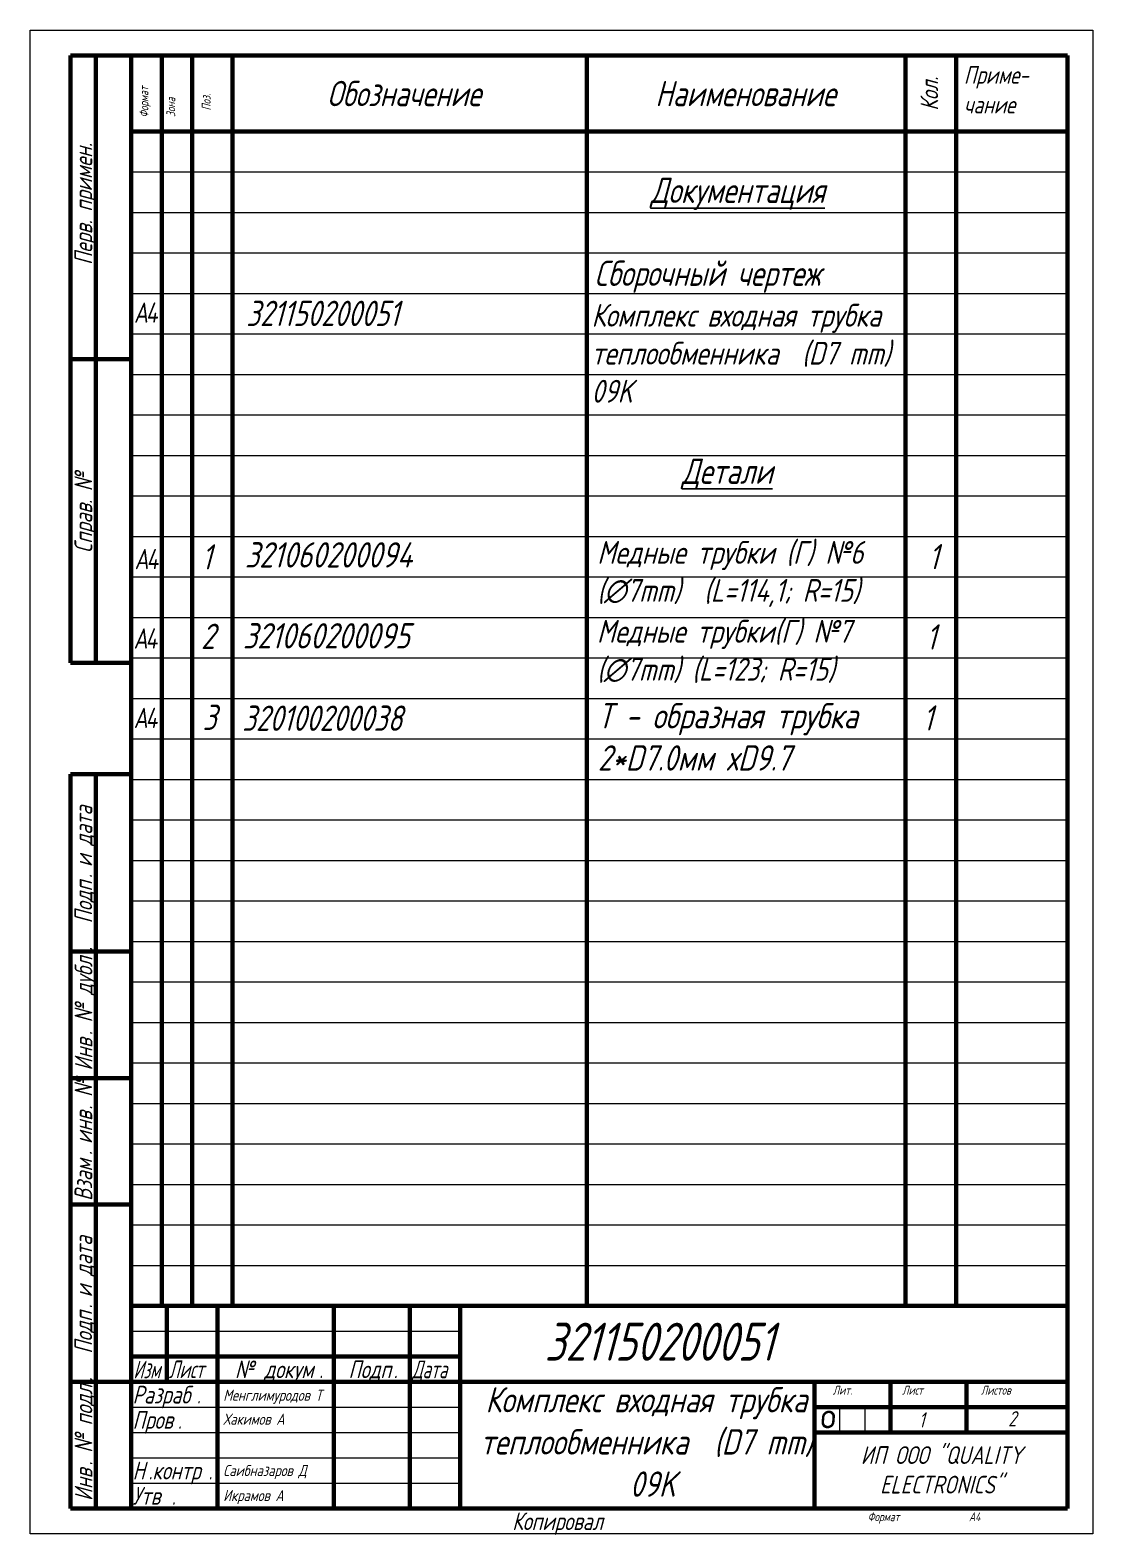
# Model space of a CAD drawing. Header units: millimetres. Extents: x 937859 to 970574, y 987894 to 996517.
# Drawn here: x 964309 to 964729, y 990898 to 991493 of the extents above; entities that cross this region are included whole.
import ezdxf

# ---------------------------------------------------------------- set-up
doc = ezdxf.new("R2010")
doc.units = ezdxf.units.MM
doc.header["$LTSCALE"] = 0.5
doc.linetypes.add('K5LT_BASIC', pattern=[0])
doc.linetypes.add('K5LT_THIN', pattern=[0])
doc.styles.add('Annotative', font='GOST_A.TTF', dxfattribs={"oblique": 15, "height": 2.2})
doc.styles.add('KTEXTSTYLE', font='GOST_A.TTF', dxfattribs={"width": 0.96, "oblique": 15, "height": 8})
doc.styles.get("Standard").update_dxf_attribs({"font": 'GOST_A.TTF', "oblique": 15})
doc.styles.add('Table text', font='GOST_A.TTF', dxfattribs={"oblique": 15, "height": 2.8})

msp = doc.modelspace()

# ---------------------------------------------------------------- linework, layer by layer
at = {"linetype": 'K5LT_THIN', "lineweight": 18}
for p, q in [((964309.331, 991492.605), (964729.331, 991492.605)), ((964309.331, 990898.605), (964309.331, 991492.605)), ((964729.331, 991492.605), (964729.331, 990898.605)), ((964349.331, 991436.605), (964361.331, 991436.605)), ((964361.331, 991436.605), (964373.331, 991436.605)), ((964373.331, 991436.605), (964389.331, 991436.605)), ((964389.331, 991436.605), (964529.331, 991436.605)), ((964529.331, 991436.605), (964655.331, 991436.605)), ((964655.331, 991436.605), (964675.331, 991436.605)), ((964675.331, 991436.605), (964719.331, 991436.605)), ((964349.331, 991420.605), (964361.331, 991420.605)), ((964361.331, 991420.605), (964373.331, 991420.605)), ((964373.331, 991420.605), (964389.331, 991420.605)), ((964389.331, 991420.605), (964529.331, 991420.605)), ((964529.331, 991420.605), (964655.331, 991420.605)), ((964655.331, 991420.605), (964675.331, 991420.605)), ((964675.331, 991420.605), (964719.331, 991420.605)), ((964349.331, 991404.605), (964361.331, 991404.605)), ((964361.331, 991404.605), (964373.331, 991404.605)), ((964373.331, 991404.605), (964389.331, 991404.605)), ((964389.331, 991404.605), (964529.331, 991404.605)), ((964529.331, 991404.605), (964655.331, 991404.605)), ((964655.331, 991404.605), (964675.331, 991404.605)), ((964675.331, 991404.605), (964719.331, 991404.605)), ((964349.331, 991388.605), (964361.331, 991388.605)), ((964361.331, 991388.605), (964373.331, 991388.605)), ((964373.331, 991388.605), (964389.331, 991388.605)), ((964389.331, 991388.605), (964529.331, 991388.605)), ((964529.331, 991388.605), (964655.331, 991388.605)), ((964655.331, 991388.605), (964675.331, 991388.605)), ((964675.331, 991388.605), (964719.331, 991388.605)), ((964349.331, 991372.605), (964361.331, 991372.605)), ((964361.331, 991372.605), (964373.331, 991372.605)), ((964373.331, 991372.605), (964389.331, 991372.605)), ((964389.331, 991372.605), (964529.331, 991372.605)), ((964529.331, 991372.605), (964655.331, 991372.605)), ((964655.331, 991372.605), (964675.331, 991372.605)), ((964675.331, 991372.605), (964719.331, 991372.605)), ((964349.331, 991356.605), (964361.331, 991356.605)), ((964361.331, 991356.605), (964373.331, 991356.605)), ((964373.331, 991356.605), (964389.331, 991356.605)), ((964389.331, 991356.605), (964529.331, 991356.605)), ((964529.331, 991356.605), (964655.331, 991356.605)), ((964655.331, 991356.605), (964675.331, 991356.605)), ((964675.331, 991356.605), (964719.331, 991356.605)), ((964349.331, 991340.605), (964361.331, 991340.605)), ((964361.331, 991340.605), (964373.331, 991340.605)), ((964373.331, 991340.605), (964389.331, 991340.605)), ((964389.331, 991340.605), (964529.331, 991340.605)), ((964529.331, 991340.605), (964655.331, 991340.605)), ((964655.331, 991340.605), (964675.331, 991340.605)), ((964675.331, 991340.605), (964719.331, 991340.605)), ((964349.331, 991324.605), (964361.331, 991324.605)), ((964361.331, 991324.605), (964373.331, 991324.605)), ((964373.331, 991324.605), (964389.331, 991324.605)), ((964389.331, 991324.605), (964529.331, 991324.605)), ((964529.331, 991324.605), (964655.331, 991324.605)), ((964655.331, 991324.605), (964675.331, 991324.605)), ((964675.331, 991324.605), (964719.331, 991324.605)), ((964349.331, 991308.605), (964361.331, 991308.605)), ((964361.331, 991308.605), (964373.331, 991308.605)), ((964373.331, 991308.605), (964389.331, 991308.605)), ((964389.331, 991308.605), (964529.331, 991308.605)), ((964529.331, 991308.605), (964655.331, 991308.605)), ((964655.331, 991308.605), (964675.331, 991308.605)), ((964675.331, 991308.605), (964719.331, 991308.605)), ((964349.331, 991292.605), (964361.331, 991292.605)), ((964361.331, 991292.605), (964373.331, 991292.605)), ((964373.331, 991292.605), (964389.331, 991292.605)), ((964389.331, 991292.605), (964529.331, 991292.605)), ((964529.331, 991292.605), (964655.331, 991292.605)), ((964655.331, 991292.605), (964675.331, 991292.605)), ((964675.331, 991292.605), (964719.331, 991292.605)), ((964349.331, 991276.605), (964361.331, 991276.605)), ((964361.331, 991276.605), (964373.331, 991276.605)), ((964373.331, 991276.605), (964389.331, 991276.605)), ((964389.331, 991276.605), (964529.331, 991276.605)), ((964529.331, 991276.605), (964655.331, 991276.605)), ((964655.331, 991276.605), (964675.331, 991276.605)), ((964675.331, 991276.605), (964719.331, 991276.605)), ((964349.331, 991260.605), (964361.331, 991260.605)), ((964361.331, 991260.605), (964373.331, 991260.605)), ((964373.331, 991260.605), (964389.331, 991260.605)), ((964389.331, 991260.605), (964529.331, 991260.605)), ((964529.331, 991260.605), (964655.331, 991260.605)), ((964655.331, 991260.605), (964675.331, 991260.605)), ((964675.331, 991260.605), (964719.331, 991260.605)), ((964349.331, 991244.605), (964361.331, 991244.605)), ((964361.331, 991244.605), (964373.331, 991244.605)), ((964373.331, 991244.605), (964389.331, 991244.605)), ((964389.331, 991244.605), (964529.331, 991244.605)), ((964529.331, 991244.605), (964655.331, 991244.605)), ((964655.331, 991244.605), (964675.331, 991244.605)), ((964675.331, 991244.605), (964719.331, 991244.605)), ((964349.331, 991228.605), (964361.331, 991228.605)), ((964361.331, 991228.605), (964373.331, 991228.605)), ((964373.331, 991228.605), (964389.331, 991228.605)), ((964389.331, 991228.605), (964529.331, 991228.605)), ((964529.331, 991228.605), (964655.331, 991228.605)), ((964655.331, 991228.605), (964675.331, 991228.605)), ((964675.331, 991228.605), (964719.331, 991228.605)), ((964349.331, 991212.605), (964361.331, 991212.605)), ((964361.331, 991212.605), (964373.331, 991212.605)), ((964373.331, 991212.605), (964389.331, 991212.605)), ((964389.331, 991212.605), (964529.331, 991212.605)), ((964529.331, 991212.605), (964655.331, 991212.605)), ((964655.331, 991212.605), (964675.331, 991212.605)), ((964675.331, 991212.605), (964719.331, 991212.605)), ((964349.331, 991196.605), (964361.331, 991196.605)), ((964361.331, 991196.605), (964373.331, 991196.605)), ((964373.331, 991196.605), (964389.331, 991196.605)), ((964389.331, 991196.605), (964529.331, 991196.605)), ((964529.331, 991196.605), (964655.331, 991196.605)), ((964655.331, 991196.605), (964675.331, 991196.605)), ((964675.331, 991196.605), (964719.331, 991196.605)), ((964349.331, 991180.605), (964361.331, 991180.605)), ((964361.331, 991180.605), (964373.331, 991180.605)), ((964373.331, 991180.605), (964389.331, 991180.605)), ((964389.331, 991180.605), (964529.331, 991180.605)), ((964529.331, 991180.605), (964655.331, 991180.605)), ((964655.331, 991180.605), (964675.331, 991180.605)), ((964675.331, 991180.605), (964719.331, 991180.605)), ((964349.331, 991164.605), (964361.331, 991164.605)), ((964361.331, 991164.605), (964373.331, 991164.605)), ((964373.331, 991164.605), (964389.331, 991164.605)), ((964389.331, 991164.605), (964529.331, 991164.605)), ((964529.331, 991164.605), (964655.331, 991164.605)), ((964655.331, 991164.605), (964675.331, 991164.605)), ((964675.331, 991164.605), (964719.331, 991164.605)), ((964349.331, 991148.605), (964361.331, 991148.605)), ((964361.331, 991148.605), (964373.331, 991148.605)), ((964373.331, 991148.605), (964389.331, 991148.605)), ((964389.331, 991148.605), (964529.331, 991148.605)), ((964529.331, 991148.605), (964655.331, 991148.605)), ((964655.331, 991148.605), (964675.331, 991148.605)), ((964675.331, 991148.605), (964719.331, 991148.605)), ((964349.331, 991132.605), (964361.331, 991132.605)), ((964361.331, 991132.605), (964373.331, 991132.605)), ((964373.331, 991132.605), (964389.331, 991132.605)), ((964389.331, 991132.605), (964529.331, 991132.605)), ((964529.331, 991132.605), (964655.331, 991132.605)), ((964655.331, 991132.605), (964675.331, 991132.605)), ((964675.331, 991132.605), (964719.331, 991132.605)), ((964349.331, 991116.605), (964361.331, 991116.605)), ((964361.331, 991116.605), (964373.331, 991116.605)), ((964373.331, 991116.605), (964389.331, 991116.605)), ((964389.331, 991116.605), (964529.331, 991116.605)), ((964529.331, 991116.605), (964655.331, 991116.605)), ((964655.331, 991116.605), (964675.331, 991116.605)), ((964675.331, 991116.605), (964719.331, 991116.605)), ((964349.331, 991100.605), (964361.331, 991100.605)), ((964361.331, 991100.605), (964373.331, 991100.605)), ((964373.331, 991100.605), (964389.331, 991100.605)), ((964389.331, 991100.605), (964529.331, 991100.605)), ((964529.331, 991100.605), (964655.331, 991100.605)), ((964655.331, 991100.605), (964675.331, 991100.605)), ((964675.331, 991100.605), (964719.331, 991100.605)), ((964349.331, 991084.605), (964361.331, 991084.605)), ((964361.331, 991084.605), (964373.331, 991084.605)), ((964373.331, 991084.605), (964389.331, 991084.605)), ((964389.331, 991084.605), (964529.331, 991084.605)), ((964529.331, 991084.605), (964655.331, 991084.605)), ((964655.331, 991084.605), (964675.331, 991084.605)), ((964675.331, 991084.605), (964719.331, 991084.605)), ((964349.331, 991068.605), (964361.331, 991068.605)), ((964361.331, 991068.605), (964373.331, 991068.605)), ((964373.331, 991068.605), (964389.331, 991068.605)), ((964389.331, 991068.605), (964529.331, 991068.605)), ((964529.331, 991068.605), (964655.331, 991068.605)), ((964655.331, 991068.605), (964675.331, 991068.605)), ((964675.331, 991068.605), (964719.331, 991068.605)), ((964349.331, 991052.605), (964361.331, 991052.605)), ((964361.331, 991052.605), (964373.331, 991052.605)), ((964373.331, 991052.605), (964389.331, 991052.605)), ((964389.331, 991052.605), (964529.331, 991052.605)), ((964529.331, 991052.605), (964655.331, 991052.605)), ((964655.331, 991052.605), (964675.331, 991052.605)), ((964675.331, 991052.605), (964719.331, 991052.605)), ((964349.331, 991036.605), (964361.331, 991036.605)), ((964361.331, 991036.605), (964373.331, 991036.605)), ((964373.331, 991036.605), (964389.331, 991036.605)), ((964389.331, 991036.605), (964529.331, 991036.605)), ((964529.331, 991036.605), (964655.331, 991036.605)), ((964655.331, 991036.605), (964675.331, 991036.605)), ((964675.331, 991036.605), (964719.331, 991036.605)), ((964349.331, 991020.605), (964361.331, 991020.605)), ((964361.331, 991020.605), (964373.331, 991020.605)), ((964373.331, 991020.605), (964389.331, 991020.605)), ((964389.331, 991020.605), (964529.331, 991020.605)), ((964529.331, 991020.605), (964655.331, 991020.605)), ((964655.331, 991020.605), (964675.331, 991020.605)), ((964675.331, 991020.605), (964719.331, 991020.605)), ((964349.331, 991004.605), (964361.331, 991004.605)), ((964361.331, 991004.605), (964373.331, 991004.605)), ((964373.331, 991004.605), (964389.331, 991004.605)), ((964389.331, 991004.605), (964529.331, 991004.605)), ((964529.331, 991004.605), (964655.331, 991004.605)), ((964655.331, 991004.605), (964675.331, 991004.605)), ((964675.331, 991004.605), (964719.331, 991004.605)), ((964349.331, 990988.605), (964361.331, 990988.605)), ((964361.331, 990988.605), (964373.331, 990988.605)), ((964373.331, 990988.605), (964389.331, 990988.605)), ((964389.331, 990988.605), (964529.331, 990988.605)), ((964529.331, 990988.605), (964655.331, 990988.605)), ((964655.331, 990988.605), (964675.331, 990988.605)), ((964675.331, 990988.605), (964719.331, 990988.605)), ((964349.331, 990978.605), (964479.331, 990978.605)), ((964349.331, 990948.605), (964383.331, 990948.605)), ((964383.331, 990948.605), (964429.331, 990948.605)), ((964429.331, 990948.605), (964459.331, 990948.605)), ((964459.331, 990948.605), (964479.331, 990948.605)), ((964629.26, 990938.605), (964629.26, 990948.605)), ((964639.296, 990938.605), (964639.296, 990948.605)), ((964349.331, 990938.605), (964383.331, 990938.605)), ((964383.331, 990938.605), (964429.331, 990938.605)), ((964429.331, 990938.605), (964459.331, 990938.605)), ((964459.331, 990938.605), (964479.331, 990938.605)), ((964349.331, 990928.605), (964479.331, 990928.605)), ((964349.331, 990918.605), (964479.331, 990918.605)), ((964729.331, 990898.605), (964309.331, 990898.605))]:
    msp.add_line(p, q, dxfattribs=at)
at = {"linetype": 'K5LT_BASIC', "lineweight": 60}
for p, q in [((964325.331, 991242.605), (964325.331, 991482.605)), ((964349.331, 991482.605), (964325.331, 991482.605)), ((964335.331, 991242.605), (964335.331, 991482.605)), ((964349.331, 991482.605), (964719.331, 991482.605)), ((964349.331, 990908.605), (964349.331, 991482.605)), ((964361.331, 991482.605), (964361.331, 991452.605)), ((964373.331, 991482.605), (964373.331, 991452.605)), ((964389.331, 991482.605), (964389.331, 991452.605)), ((964529.331, 991482.605), (964529.331, 991452.605)), ((964655.331, 991482.605), (964655.331, 991452.605)), ((964675.331, 991482.605), (964675.331, 991452.605)), ((964719.331, 991482.605), (964719.331, 990908.605)), ((964349.331, 991452.605), (964719.331, 991452.605)), ((964361.331, 991452.605), (964361.331, 991436.605)), ((964373.331, 991452.605), (964373.331, 991436.605)), ((964389.331, 991452.605), (964389.331, 991436.605)), ((964529.331, 991452.605), (964529.331, 991436.605)), ((964655.331, 991452.605), (964655.331, 991436.605)), ((964675.331, 991452.605), (964675.331, 991436.605)), ((964361.331, 991436.605), (964361.331, 991420.605)), ((964373.331, 991436.605), (964373.331, 991420.605)), ((964389.331, 991436.605), (964389.331, 991420.605)), ((964529.331, 991436.605), (964529.331, 991420.605)), ((964655.331, 991436.605), (964655.331, 991420.605)), ((964675.331, 991436.605), (964675.331, 991420.605)), ((964361.331, 991420.605), (964361.331, 991404.605)), ((964373.331, 991420.605), (964373.331, 991404.605)), ((964389.331, 991420.605), (964389.331, 991404.605)), ((964529.331, 991420.605), (964529.331, 991404.605)), ((964655.331, 991420.605), (964655.331, 991404.605)), ((964675.331, 991420.605), (964675.331, 991404.605)), ((964361.331, 991404.605), (964361.331, 991388.605)), ((964373.331, 991404.605), (964373.331, 991388.605)), ((964389.331, 991404.605), (964389.331, 991388.605)), ((964529.331, 991404.605), (964529.331, 991388.605)), ((964655.331, 991404.605), (964655.331, 991388.605)), ((964675.331, 991404.605), (964675.331, 991388.605)), ((964361.331, 991388.605), (964361.331, 991372.605)), ((964373.331, 991388.605), (964373.331, 991372.605)), ((964389.331, 991388.605), (964389.331, 991372.605)), ((964529.331, 991388.605), (964529.331, 991372.605)), ((964655.331, 991388.605), (964655.331, 991372.605)), ((964675.331, 991388.605), (964675.331, 991372.605)), ((964361.331, 991372.605), (964361.331, 991356.605)), ((964373.331, 991372.605), (964373.331, 991356.605)), ((964389.331, 991372.605), (964389.331, 991356.605)), ((964529.331, 991372.605), (964529.331, 991356.605)), ((964655.331, 991372.605), (964655.331, 991356.605)), ((964675.331, 991372.605), (964675.331, 991356.605)), ((964349.331, 991362.605), (964325.331, 991362.605)), ((964361.331, 991356.605), (964361.331, 991340.605)), ((964373.331, 991356.605), (964373.331, 991340.605)), ((964389.331, 991356.605), (964389.331, 991340.605)), ((964529.331, 991356.605), (964529.331, 991340.605)), ((964655.331, 991356.605), (964655.331, 991340.605)), ((964675.331, 991356.605), (964675.331, 991340.605)), ((964361.331, 991340.605), (964361.331, 991324.605)), ((964373.331, 991340.605), (964373.331, 991324.605)), ((964389.331, 991340.605), (964389.331, 991324.605)), ((964529.331, 991340.605), (964529.331, 991324.605)), ((964655.331, 991340.605), (964655.331, 991324.605)), ((964675.331, 991340.605), (964675.331, 991324.605)), ((964361.331, 991324.605), (964361.331, 991308.605)), ((964373.331, 991324.605), (964373.331, 991308.605)), ((964389.331, 991324.605), (964389.331, 991308.605)), ((964529.331, 991324.605), (964529.331, 991308.605)), ((964655.331, 991324.605), (964655.331, 991308.605)), ((964675.331, 991324.605), (964675.331, 991308.605)), ((964361.331, 991308.605), (964361.331, 991292.605)), ((964373.331, 991308.605), (964373.331, 991292.605)), ((964389.331, 991308.605), (964389.331, 991292.605)), ((964529.331, 991308.605), (964529.331, 991292.605)), ((964655.331, 991308.605), (964655.331, 991292.605)), ((964675.331, 991308.605), (964675.331, 991292.605)), ((964361.331, 991292.605), (964361.331, 991276.605)), ((964373.331, 991292.605), (964373.331, 991276.605)), ((964389.331, 991292.605), (964389.331, 991276.605)), ((964529.331, 991292.605), (964529.331, 991276.605)), ((964655.331, 991292.605), (964655.331, 991276.605)), ((964675.331, 991292.605), (964675.331, 991276.605)), ((964361.331, 991276.605), (964361.331, 991260.605)), ((964373.331, 991276.605), (964373.331, 991260.605)), ((964389.331, 991276.605), (964389.331, 991260.605)), ((964529.331, 991276.605), (964529.331, 991260.605)), ((964655.331, 991276.605), (964655.331, 991260.605)), ((964675.331, 991276.605), (964675.331, 991260.605)), ((964361.331, 991260.605), (964361.331, 991244.605)), ((964373.331, 991260.605), (964373.331, 991244.605)), ((964389.331, 991260.605), (964389.331, 991244.605)), ((964529.331, 991260.605), (964529.331, 991244.605)), ((964655.331, 991260.605), (964655.331, 991244.605)), ((964675.331, 991260.605), (964675.331, 991244.605)), ((964349.331, 991242.605), (964325.331, 991242.605)), ((964361.331, 991244.605), (964361.331, 991228.605)), ((964373.331, 991244.605), (964373.331, 991228.605)), ((964389.331, 991244.605), (964389.331, 991228.605)), ((964529.331, 991244.605), (964529.331, 991228.605)), ((964655.331, 991244.605), (964655.331, 991228.605)), ((964675.331, 991244.605), (964675.331, 991228.605)), ((964361.331, 991228.605), (964361.331, 991212.605)), ((964373.331, 991228.605), (964373.331, 991212.605)), ((964389.331, 991228.605), (964389.331, 991212.605)), ((964529.331, 991228.605), (964529.331, 991212.605)), ((964655.331, 991228.605), (964655.331, 991212.605)), ((964675.331, 991228.605), (964675.331, 991212.605)), ((964361.331, 991212.605), (964361.331, 991196.605)), ((964373.331, 991212.605), (964373.331, 991196.605)), ((964389.331, 991212.605), (964389.331, 991196.605)), ((964529.331, 991212.605), (964529.331, 991196.605)), ((964655.331, 991212.605), (964655.331, 991196.605)), ((964675.331, 991212.605), (964675.331, 991196.605)), ((964325.331, 990908.605), (964325.331, 991198.605)), ((964349.331, 991198.605), (964325.331, 991198.605)), ((964335.331, 990908.605), (964335.331, 991198.605)), ((964361.331, 991196.605), (964361.331, 991180.605)), ((964373.331, 991196.605), (964373.331, 991180.605)), ((964389.331, 991196.605), (964389.331, 991180.605)), ((964529.331, 991196.605), (964529.331, 991180.605)), ((964655.331, 991196.605), (964655.331, 991180.605)), ((964675.331, 991196.605), (964675.331, 991180.605)), ((964361.331, 991180.605), (964361.331, 991164.605)), ((964373.331, 991180.605), (964373.331, 991164.605)), ((964389.331, 991180.605), (964389.331, 991164.605)), ((964529.331, 991180.605), (964529.331, 991164.605)), ((964655.331, 991180.605), (964655.331, 991164.605)), ((964675.331, 991180.605), (964675.331, 991164.605)), ((964361.331, 991164.605), (964361.331, 991148.605)), ((964373.331, 991164.605), (964373.331, 991148.605)), ((964389.331, 991164.605), (964389.331, 991148.605)), ((964529.331, 991164.605), (964529.331, 991148.605)), ((964655.331, 991164.605), (964655.331, 991148.605)), ((964675.331, 991164.605), (964675.331, 991148.605)), ((964361.331, 991148.605), (964361.331, 991132.605)), ((964373.331, 991148.605), (964373.331, 991132.605)), ((964389.331, 991148.605), (964389.331, 991132.605)), ((964529.331, 991148.605), (964529.331, 991132.605)), ((964655.331, 991148.605), (964655.331, 991132.605)), ((964675.331, 991148.605), (964675.331, 991132.605)), ((964349.331, 991128.605), (964325.331, 991128.605)), ((964361.331, 991132.605), (964361.331, 991116.605)), ((964373.331, 991132.605), (964373.331, 991116.605)), ((964389.331, 991132.605), (964389.331, 991116.605)), ((964529.331, 991132.605), (964529.331, 991116.605)), ((964655.331, 991132.605), (964655.331, 991116.605)), ((964675.331, 991132.605), (964675.331, 991116.605)), ((964361.331, 991116.605), (964361.331, 991100.605)), ((964373.331, 991116.605), (964373.331, 991100.605)), ((964389.331, 991116.605), (964389.331, 991100.605)), ((964529.331, 991116.605), (964529.331, 991100.605)), ((964655.331, 991116.605), (964655.331, 991100.605)), ((964675.331, 991116.605), (964675.331, 991100.605)), ((964361.331, 991100.605), (964361.331, 991084.605)), ((964373.331, 991100.605), (964373.331, 991084.605)), ((964389.331, 991100.605), (964389.331, 991084.605)), ((964529.331, 991100.605), (964529.331, 991084.605)), ((964655.331, 991100.605), (964655.331, 991084.605)), ((964675.331, 991100.605), (964675.331, 991084.605)), ((964361.331, 991084.605), (964361.331, 991068.605)), ((964373.331, 991084.605), (964373.331, 991068.605)), ((964389.331, 991084.605), (964389.331, 991068.605)), ((964529.331, 991084.605), (964529.331, 991068.605)), ((964655.331, 991084.605), (964655.331, 991068.605)), ((964675.331, 991084.605), (964675.331, 991068.605)), ((964349.331, 991078.605), (964325.331, 991078.605)), ((964361.331, 991068.605), (964361.331, 991052.605)), ((964373.331, 991068.605), (964373.331, 991052.605)), ((964389.331, 991068.605), (964389.331, 991052.605)), ((964529.331, 991068.605), (964529.331, 991052.605)), ((964655.331, 991068.605), (964655.331, 991052.605)), ((964675.331, 991068.605), (964675.331, 991052.605)), ((964361.331, 991052.605), (964361.331, 991036.605)), ((964373.331, 991052.605), (964373.331, 991036.605)), ((964389.331, 991052.605), (964389.331, 991036.605)), ((964529.331, 991052.605), (964529.331, 991036.605)), ((964655.331, 991052.605), (964655.331, 991036.605)), ((964675.331, 991052.605), (964675.331, 991036.605)), ((964361.331, 991036.605), (964361.331, 991020.605)), ((964373.331, 991036.605), (964373.331, 991020.605)), ((964389.331, 991036.605), (964389.331, 991020.605)), ((964529.331, 991036.605), (964529.331, 991020.605)), ((964655.331, 991036.605), (964655.331, 991020.605)), ((964675.331, 991036.605), (964675.331, 991020.605)), ((964349.331, 991028.605), (964325.331, 991028.605)), ((964361.331, 991020.605), (964361.331, 991004.605)), ((964373.331, 991020.605), (964373.331, 991004.605)), ((964389.331, 991020.605), (964389.331, 991004.605)), ((964529.331, 991020.605), (964529.331, 991004.605)), ((964655.331, 991020.605), (964655.331, 991004.605)), ((964675.331, 991020.605), (964675.331, 991004.605)), ((964361.331, 991004.605), (964361.331, 990988.605)), ((964373.331, 991004.605), (964373.331, 990988.605)), ((964389.331, 991004.605), (964389.331, 990988.605)), ((964529.331, 991004.605), (964529.331, 990988.605)), ((964655.331, 991004.605), (964655.331, 990988.605)), ((964675.331, 991004.605), (964675.331, 990988.605)), ((964349.331, 990988.605), (964719.331, 990988.605)), ((964349.331, 990908.605), (964349.331, 990988.605)), ((964363.331, 990958.605), (964363.331, 990988.605)), ((964383.331, 990938.605), (964383.331, 990988.605)), ((964429.331, 990938.605), (964429.331, 990988.605)), ((964459.331, 990938.605), (964459.331, 990988.605)), ((964479.331, 990908.605), (964479.331, 990988.605)), ((964349.331, 990968.605), (964363.331, 990968.605)), ((964363.331, 990968.605), (964383.331, 990968.605)), ((964383.331, 990968.605), (964429.331, 990968.605)), ((964429.331, 990968.605), (964459.331, 990968.605)), ((964459.331, 990968.605), (964479.331, 990968.605)), ((964349.331, 990958.605), (964325.331, 990958.605)), ((964349.331, 990958.605), (964363.331, 990958.605)), ((964363.331, 990958.605), (964383.331, 990958.605)), ((964383.331, 990958.605), (964429.331, 990958.605)), ((964429.331, 990958.605), (964459.331, 990958.605)), ((964459.331, 990958.605), (964479.331, 990958.605)), ((964479.331, 990958.605), (964719.331, 990958.605)), ((964619.331, 990908.605), (964619.331, 990958.605)), ((964649.331, 990938.605), (964649.331, 990958.605)), ((964679.331, 990938.605), (964679.331, 990958.605)), ((964619.331, 990948.605), (964649.331, 990948.605)), ((964649.331, 990948.605), (964719.331, 990948.605)), ((964383.331, 990908.605), (964383.331, 990938.605)), ((964429.331, 990908.605), (964429.331, 990938.605)), ((964459.331, 990908.605), (964459.331, 990938.605)), ((964619.331, 990938.605), (964629.26, 990938.605)), ((964629.26, 990938.605), (964639.296, 990938.605)), ((964639.296, 990938.605), (964649.331, 990938.605)), ((964649.331, 990938.605), (964679.331, 990938.605)), ((964679.331, 990938.605), (964719.331, 990938.605)), ((964349.331, 990908.605), (964325.331, 990908.605)), ((964719.331, 990908.605), (964349.331, 990908.605))]:
    msp.add_line(p, q, dxfattribs=at)

# ---------------------------------------------------------------- texts
at = {"style": 'KTEXTSTYLE', "oblique": 15, "width": 0.965}
for s, p in [('и дата', (964333.883, 991162.007)), ('Подп', (964333.883, 991139.716)), ('. ', (964333.883, 991157.527)), ('дубл', (964333.953, 991111.392)), ('.', (964333.953, 991128.72)), ('. № ', (964333.953, 991095.512)), ('Инв', (964333.953, 991081.546)), ('. №', (964333.883, 991066.082)), ('инв', (964333.883, 991052.618)), ('Взам', (964333.883, 991030.086)), ('. ', (964333.883, 991048.139)), ('и дата', (964333.883, 990992.007)), ('Подп', (964333.883, 990969.716)), ('. ', (964333.883, 990987.527)), ('подл', (964333.953, 990941.392)), ('.', (964333.953, 990958.72)), ('. № ', (964333.953, 990925.512)), ('Инв', (964333.953, 990911.546))]:
    msp.add_text(s, height=7, rotation=90.000003, dxfattribs=at).set_placement(p)
at = {"style": 'KTEXTSTYLE', "oblique": 15}
for s, width, p in [('Изм', 0.797, (964350.153, 990959.984)), ('Лист', 0.816, (964364.124, 990960.054)), ('№ ', 0.965, (964390.291, 990960.054)), ('Подп', 0.965, (964435.144, 990960.054)), ('Дата', 0.816, (964460.252, 990960.049)), ('.', 0.797, (964362.217, 990959.984)), ('докум', 0.965, (964401.825, 990960.054)), ('.', 0.965, (964423.498, 990960.054)), ('.', 0.965, (964452.954, 990960.054)), ('Разраб', 0.965, (964349.848, 990950.054)), ('.', 0.965, (964375.143, 990950.054)), ('Пров', 0.965, (964349.848, 990940.054)), ('.', 0.965, (964367.659, 990940.054)), ('Н', 0.965, (964349.848, 990920.054)), ('контр', 0.965, (964357.654, 990920.054)), ('.', 0.965, (964356.071, 990920.054)), ('.', 0.965, (964379.757, 990920.054)), ('Утв', 0.965, (964349.848, 990910.054)), ('.', 0.965, (964365.245, 990910.054)), ('Копировал', 0.965, (964499.848, 990900.049))]:
    msp.add_text(s, height=7, dxfattribs=dict(at, width=width)).set_placement(p)
at = {"attachment_point": 1, "style": 'KTEXTSTYLE'}
for s, insert, char_height, width in [('{\\Q15;\\W0.965;Приме-}', (964678.331, 991478.403), 7, 45.10717), ('{\\Q15;\\W0.965;Обозначение}', (964426.687, 991472.539), 10, 90.64879), ('{\\Q15;\\W0.965;Наименование}', (964556.38, 991472.539), 10, 64.65555), ('{\\Q15;\\W0.965;чание}', (964678.331, 991466.674), 7, 50.46796), ('{\\Q15;\\W0.965;\\LДокументация}', (964554.528, 991434.314), 10, 73.33507), ('{\\Q15;\\W0.965;Сборочный чертеж}', (964532.331, 991401.539), 10, 148.01606), ('{\\Q15;\\W0.965;\\LДетали}', (964566.842, 991323.355), 10, 40.88115), ('{\\Q15;\\W0.965;1}', (964377.136, 991289.506), 10, 32.41351)]:
    msp.add_mtext(s, dxfattribs=dict(at, insert=insert, char_height=char_height, width=width))
at = {"char_height": 7, "attachment_point": 1, "style": 'KTEXTSTYLE'}
for s, insert, width, rotation in [('{\\Q15;\\W0.965;Кол.}', (964661.178, 991460.753), 23.47075, 90), ('{\\Q15;\\W0.965;Перв. примен.}', (964326.878, 991399.825), 79.52135, 90.000003), ('{\\Q15;\\W0.965;Справ. №}', (964326.878, 991286.052), 58.18247, 90.000003)]:
    msp.add_mtext(s, dxfattribs=dict(at, insert=insert, width=width, rotation=rotation))
at = {"char_height": 5, "attachment_point": 1, "rotation": 90, "style": 'KTEXTSTYLE'}
for s, insert in [('\\H3.5;\\W0.965;\\Q15;\\Q15;\\W0.946;Формат', (964352.565, 991458.021)), ('\\H3.5;\\W0.965;\\Q15;\\Q15;Зона', (964363.178, 991458.299)), ('\\H3.5;\\W0.965;\\Q15;\\Q15;Поз.', (964377.178, 991460.845))]:
    msp.add_mtext(s, dxfattribs=dict(at, insert=insert))
at = {"attachment_point": 1, "style": 'KTEXTSTYLE'}
for s, insert, char_height in [('{\\Q9;\\W0.965;\\T0.75;А4}', (964350.407, 991385.004), 8), ('{\\Q9;\\W0.965;\\T0.75;А4}', (964350.646, 991287.644), 8), ('{\\H2x;\\Q15;\\W0.965;1}', (964664.41, 991289.609), 5), ('{\\H2x;\\Q15;\\W0.965;1}', (964663.427, 991257.872), 5), ('{\\Q9;\\W0.965;\\T0.75;А4}', (964350.27, 991256.262), 8), ('{\\Q9;\\W0.965;\\T0.75;А4}', (964350.304, 991224.899), 8), ('{\\H2x;\\Q15;\\W0.965;3}', (964377.505, 991226.128), 5), ('{\\H2x;\\Q15;\\W0.965;1}', (964662.158, 991225.879), 5), ('\\H3.5;\\W0.965;\\Q15;\\Q15;Лит.', (964626.552, 990957.059), 5), ('\\H3.5;\\W0.965;\\Q15;\\Q15;Лист', (964653.982, 990957.059), 5), ('\\H3.5;\\W0.965;\\Q15;\\Q15;Листов', (964685.093, 990957.059), 5), ('{\\Q15;\\W0.965;1}', (964660.474, 990946.58), 6), ('{\\Q15;\\W0.965;2}', (964695.835, 990947.039), 6), ('\\H3.5;\\W0.965;\\Q15;\\Q15;Формат', (964640.331, 990907.059), 5), ('\\H3.5;\\W0.965;\\Q15;\\Q15;A4', (964680.331, 990907.059), 5)]:
    msp.add_mtext(s, dxfattribs=dict(at, insert=insert, char_height=char_height))
at = {"insert": (964394.704, 991385.694), "char_height": 10, "width": 138.43892, "attachment_point": 1}
msp.add_mtext('{\\W0.965;321150200051}', dxfattribs=at)
at = {"attachment_point": 1}
for s, width, gutter_width, insert, char_height in [('Комплекс входная трубка теплообменника  (D7 mm)  09K ', 133.43284, 0.554, (964531.169, 991384.456), 9), ('{\\W0.965;320100200038}', 254.09307, 0.554, (964393.119, 991225.773), 10), ('Менглимуродов Т', 55.59894, 1, (964385.659, 990955.511), 4.4), ('\\pxqc;Комплекс входная трубка теплообменника  (D7 mm)  09K ', 133.43284, 0.554, (964486.124, 990956.567), 10), ('Хакимов А', 61.42968, 1, (964385.659, 990946.074), 4.4), ('{\\fGOST Common|b0|i0|c0|p34;\\Q5;o}', 5, 1, (964620.99, 990950.207), 10), ('\\pxqc;ИП ООО "QUALITY \\PELECTRONICS"', 126.37678, 0.187, (964606.321, 990933.165), 7), ('Саибназаров Д', 54.41751, 1, (964385.659, 990925.784), 4.4), ('Икрамов А', 56.63318, 1, (964385.659, 990915.909), 4.4)]:
    msp.add_mtext_dynamic_manual_height_columns(s, width=width, gutter_width=gutter_width, heights=[0], dxfattribs=dict(at, insert=insert, char_height=char_height))
at = {"attachment_point": 1, "style": 'Table text'}
for s, width, insert, char_height in [('321060200094', 48.47861, (964394.193, 991290.296), 10), ('Медные трубки (Г) №6   (∅7mm)  (L=114,1; R=15)', 132.33917, (964533.432, 991290.772), 9), ('2', 3.95012, (964376.858, 991258.119), 10), ('321060200095', 48.47861, (964393.419, 991258.331), 10), ('Медные трубки(Г) №7 (∅7mm) (L=123; R=15)', 132.78675, (964533.332, 991259.604), 9)]:
    msp.add_mtext_dynamic_manual_height_columns(s, width=width, gutter_width=13.929, heights=[0], dxfattribs=dict(at, insert=insert, char_height=char_height))
at = {"ltscale": 0.5, "insert": (964533.711, 991226.748), "char_height": 10, "attachment_point": 1, "style": 'Annotative'}
msp.add_mtext_dynamic_manual_height_columns('Т - образная трубка 2*D7.0мм хD9.7', width=128.30004, gutter_width=20, heights=[0], dxfattribs=at)
at = {"lineweight": 25, "insert": (964512.678, 990981.97), "char_height": 15, "attachment_point": 1}
msp.add_mtext_dynamic_manual_height_columns('{\\W0.965;321150200051}', width=458.28124, gutter_width=42.285, heights=[0], dxfattribs=at)

doc.saveas('drawing.dxf')
